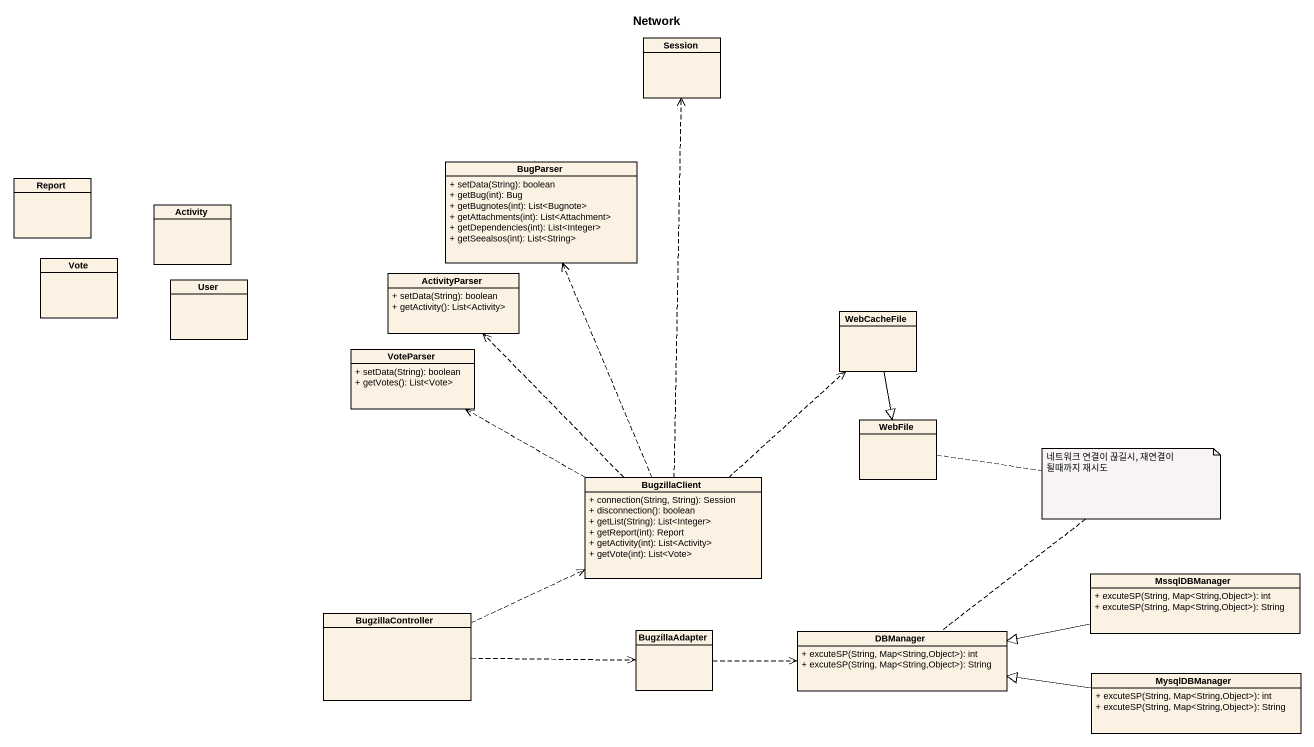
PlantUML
@startuml
title Network
hide circle
hide empty members
skinparam classAttributeIconSize 0
class Session
class BugParser {
  + setData(String): boolean
  + getBug(int): Bug
  + getBugnotes(int): List<Bugnote>
  + getAttachments(int): List<Attachment>
  + getDependencies(int): List<Integer>
  + getSeealsos(int): List<String>
}
class Report
class Activity
class Vote
class User
class ActivityParser {
  + setData(String): boolean
  + getActivity(): List<Activity>
}
class WebCacheFile
class VoteParser {
  + setData(String): boolean
  + getVotes(): List<Vote>
}
class WebFile
class BugzillaClient {
  + connection(String, String): Session
  + disconnection(): boolean
  + getList(String): List<Integer>
  + getReport(int): Report
  + getActivity(int): List<Activity>
  + getVote(int): List<Vote>
}
class MssqlDBManager {
  + excuteSP(String, Map<String,Object>): int
  + excuteSP(String, Map<String,Object>): String
}
class BugzillaController
class BugzillaAdapter
class DBManager {
  + excuteSP(String, Map<String,Object>): int
  + excuteSP(String, Map<String,Object>): String
}
class MysqlDBManager {
  + excuteSP(String, Map<String,Object>): int
  + excuteSP(String, Map<String,Object>): String
}
WebCacheFile --|> WebFile
BugzillaClient .up.> Session
BugzillaClient .up.> BugParser
BugzillaClient .up.> ActivityParser
BugzillaClient .up.> WebCacheFile
BugzillaClient .left.> VoteParser
MssqlDBManager -left-|> DBManager
BugzillaController .right.> BugzillaClient
BugzillaController .right.> BugzillaAdapter
BugzillaAdapter .right.> DBManager
MysqlDBManager -left-|> DBManager
note as N1
  네트워크 연결이 끊길시, 재연결이 될때까지 재시도
end note
N1 .. WebFile
N1 .. DBManager
@enduml
